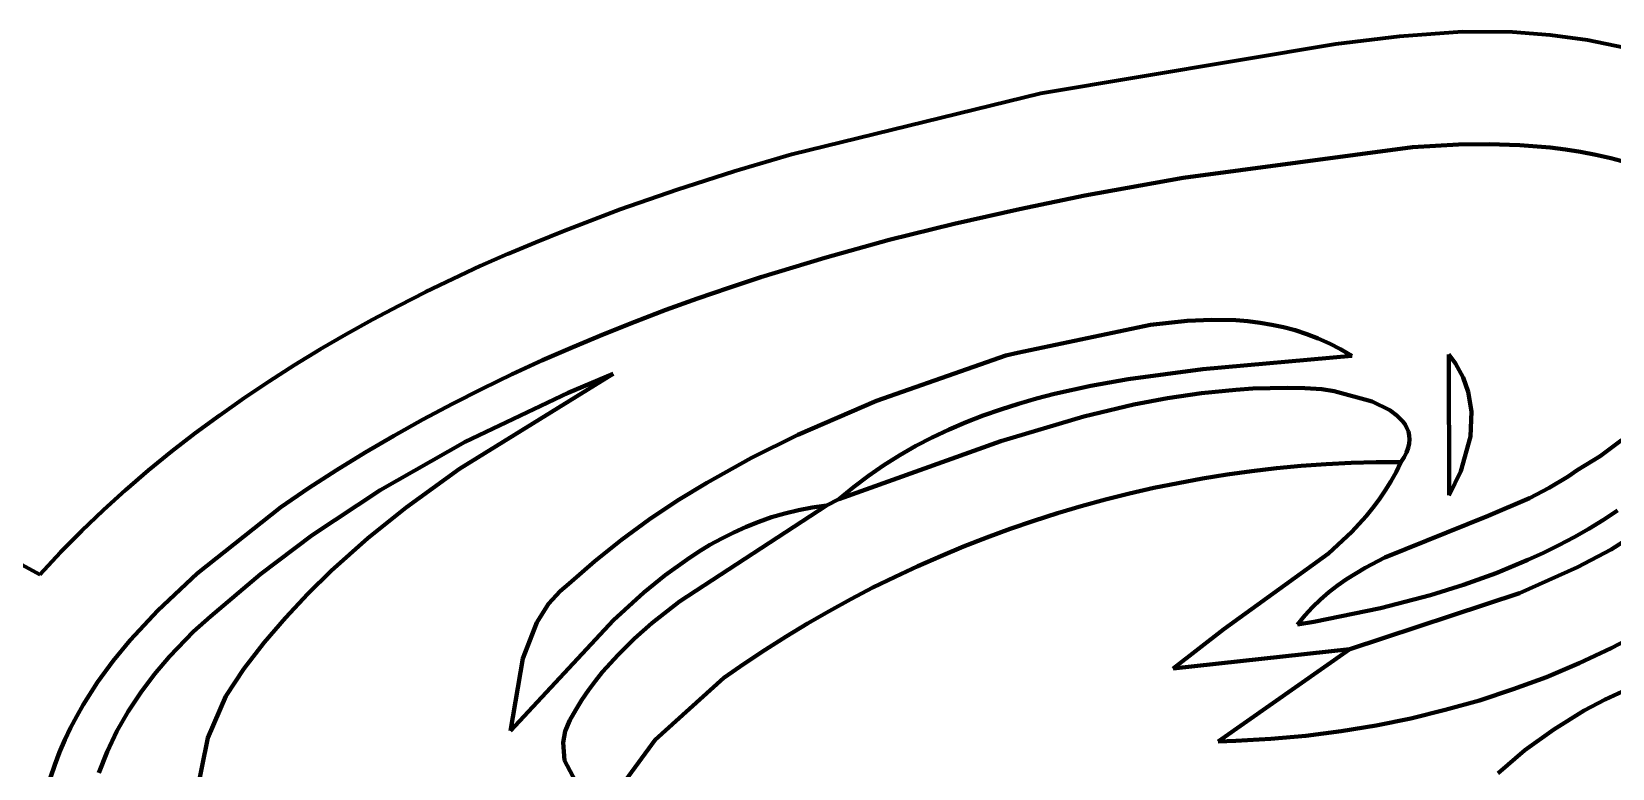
# Model space of a CAD drawing. Header units: millimetres. Extents: x 0.18 to 6.32, y 4.4 to 10.2.
# Drawn here: x 3.13 to 4.247, y 6.136 to 6.657 of the extents above; entities that cross this region are included whole.
import ezdxf

# ---------------------------------------------------------------- set-up
doc = ezdxf.new("R2010")
doc.units = ezdxf.units.MM
for name, color, linetype, lineweight in [('color#004f00ff', 7, 'CONTINUOUS', 100), ('color#86026eff', 7, 'CONTINUOUS', 100), ('color#b36001ff', 7, 'CONTINUOUS', 100), ('color#ba871eff', 7, 'CONTINUOUS', 100), ('color#fdfdfaff', 7, 'CONTINUOUS', 100)]:
    doc.layers.add(name, color=color, linetype=linetype, lineweight=lineweight)

msp = doc.modelspace()

# ---------------------------------------------------------------- linework, layer by layer
at = {"layer": 'color#004f00ff'}
for p, q in [((3.8433, 6.6138), (4.0519, 6.6486)), ((4.0519, 6.6486), (4.0969, 6.654)), ((4.0969, 6.654), (4.1411, 6.6573)), ((4.1411, 6.6573), (4.1767, 6.6571)), ((4.1767, 6.6571), (4.2034, 6.6551)), ((4.2034, 6.6551), (4.2298, 6.6515)), ((4.2298, 6.6515), (4.2559, 6.6461)), ((3.6673, 6.5706), (3.8433, 6.6138)), ((3.6266, 6.5586), (3.6673, 6.5706)), ((4.1059, 6.5756), (3.9439, 6.5539)), ((4.1385, 6.5775), (4.1059, 6.5756)), ((4.1601, 6.5777), (4.1385, 6.5775)), ((4.1818, 6.577), (4.1601, 6.5777)), ((4.2033, 6.5752), (4.1818, 6.577)), ((4.2141, 6.5738), (4.2033, 6.5752)), ((4.2248, 6.5722), (4.2141, 6.5738)), ((4.2355, 6.5701), (4.2248, 6.5722)), ((4.2462, 6.5678), (4.2355, 6.5701)), ((4.2568, 6.565), (4.2462, 6.5678)), ((3.5862, 6.5457), (3.6266, 6.5586)), ((3.9439, 6.5539), (3.8744, 6.5413)), ((3.5459, 6.5316), (3.5862, 6.5457)), ((3.8744, 6.5413), (3.8282, 6.5318)), ((3.506, 6.5164), (3.5459, 6.5316)), ((3.8282, 6.5318), (3.782, 6.5213)), ((3.4863, 6.5084), (3.506, 6.5164)), ((3.782, 6.5213), (3.7361, 6.5099)), ((3.4666, 6.5001), (3.4863, 6.5084)), ((3.7361, 6.5099), (3.6905, 6.4973)), ((3.4471, 6.4915), (3.4666, 6.5001)), ((3.6905, 6.4973), (3.6679, 6.4905)), ((3.4086, 6.4732), (3.4278, 6.4825)), ((3.4278, 6.4825), (3.4471, 6.4915)), ((3.6453, 6.4835), (3.6228, 6.4761)), ((3.6679, 6.4905), (3.6453, 6.4835)), ((3.3896, 6.4636), (3.4086, 6.4732)), ((3.6228, 6.4761), (3.6005, 6.4684)), ((3.3708, 6.4536), (3.3896, 6.4636)), ((3.5783, 6.4604), (3.5562, 6.452)), ((3.6005, 6.4684), (3.5783, 6.4604)), ((3.3522, 6.4433), (3.3708, 6.4536)), ((3.5562, 6.452), (3.5343, 6.4433)), ((3.3338, 6.4326), (3.3522, 6.4433)), ((3.5343, 6.4433), (3.5125, 6.4342)), ((3.3157, 6.4215), (3.3338, 6.4326)), ((3.5125, 6.4342), (3.491, 6.4248)), ((3.2978, 6.4101), (3.3157, 6.4215)), ((3.4696, 6.4149), (3.4483, 6.4046)), ((3.491, 6.4248), (3.4696, 6.4149)), ((3.2802, 6.3983), (3.2978, 6.4101)), ((3.4483, 6.4046), (3.4273, 6.394)), ((3.2629, 6.3861), (3.2802, 6.3983)), ((3.4273, 6.394), (3.4065, 6.3829)), ((3.2458, 6.3735), (3.2629, 6.3861)), ((3.4065, 6.3829), (3.3859, 6.3714)), ((3.229, 6.3605), (3.2458, 6.3735)), ((3.3859, 6.3714), (3.3656, 6.3595)), ((3.2126, 6.347), (3.229, 6.3605)), ((3.3656, 6.3595), (3.3455, 6.3471)), ((3.1965, 6.3332), (3.2126, 6.347)), ((3.3455, 6.3471), (3.3256, 6.3343)), ((3.9924, 6.3464), (4.0099, 6.3484)), ((4.0099, 6.3484), (4.0274, 6.3501)), ((4.0274, 6.3501), (4.045, 6.3513)), ((4.045, 6.3513), (4.0626, 6.3522)), ((4.0626, 6.3522), (4.0802, 6.3527)), ((4.0802, 6.3527), (4.0978, 6.3528)), ((4.0978, 6.3528), (4.0944, 6.3458)), ((3.9231, 6.3345), (3.9403, 6.338)), ((3.9403, 6.338), (3.9576, 6.3412)), ((3.9576, 6.3412), (3.975, 6.344)), ((3.975, 6.344), (3.9924, 6.3464)), ((4.0907, 6.3391), (4.0867, 6.3326)), ((4.0944, 6.3458), (4.0907, 6.3391)), ((3.0374, 6.3269), (3.1356, 6.2734)), ((3.1807, 6.3189), (3.1965, 6.3332)), ((3.3256, 6.3343), (3.306, 6.321)), ((3.8719, 6.3216), (3.8889, 6.3263)), ((3.8889, 6.3263), (3.9059, 6.3306)), ((3.9059, 6.3306), (3.9231, 6.3345)), ((4.0824, 6.3264), (4.0779, 6.3204)), ((4.0867, 6.3326), (4.0824, 6.3264)), ((3.1653, 6.3042), (3.1807, 6.3189)), ((3.306, 6.321), (3.2469, 6.2739)), ((3.8383, 6.3113), (3.855, 6.3166)), ((3.855, 6.3166), (3.8719, 6.3216)), ((4.0732, 6.3146), (4.0631, 6.3035)), ((4.0779, 6.3204), (4.0732, 6.3146)), ((3.1503, 6.289), (3.1653, 6.3042)), ((3.8051, 6.2995), (3.8216, 6.3056)), ((3.8216, 6.3056), (3.8383, 6.3113)), ((4.0631, 6.3035), (4.0466, 6.2882)), ((3.7725, 6.2863), (3.7887, 6.2931)), ((3.7887, 6.2931), (3.8051, 6.2995)), ((3.1356, 6.2734), (3.1503, 6.289)), ((3.7564, 6.2792), (3.7725, 6.2863)), ((4.0466, 6.2882), (3.9726, 6.2346)), ((3.2469, 6.2739), (3.219, 6.2478)), ((3.7246, 6.264), (3.7404, 6.2717)), ((3.7404, 6.2717), (3.7564, 6.2792)), ((3.709, 6.2559), (3.7246, 6.264)), ((3.219, 6.2478), (3.1996, 6.2269)), ((3.6783, 6.2386), (3.6936, 6.2474)), ((3.6936, 6.2474), (3.709, 6.2559)), ((3.6632, 6.2295), (3.6783, 6.2386)), ((3.1996, 6.2269), (3.1876, 6.2123)), ((3.6483, 6.2201), (3.6632, 6.2295)), ((3.9726, 6.2346), (3.9368, 6.2069)), ((4.2464, 6.2212), (4.2685, 6.2328)), ((3.6337, 6.2104), (3.6483, 6.2201)), ((3.9368, 6.2069), (4.0618, 6.2204)), ((4.0618, 6.2204), (3.9686, 6.1553)), ((4.2237, 6.2105), (4.2464, 6.2212)), ((3.1876, 6.2123), (3.1765, 6.1971)), ((3.6192, 6.2003), (3.6337, 6.2104)), ((4.2007, 6.2008), (4.2237, 6.2105)), ((3.1765, 6.1971), (3.1664, 6.1812)), ((3.5707, 6.1564), (3.6192, 6.2003)), ((4.1534, 6.1843), (4.1772, 6.1921)), ((4.1772, 6.1921), (4.2007, 6.2008)), ((4.2575, 6.192), (4.2422, 6.1849)), ((3.1664, 6.1812), (3.1618, 6.1731)), ((4.1292, 6.1775), (4.1534, 6.1843)), ((4.2422, 6.1849), (4.2273, 6.1771)), ((3.1618, 6.1731), (3.1574, 6.1648)), ((4.0803, 6.1665), (4.1049, 6.1715)), ((4.1049, 6.1715), (4.1292, 6.1775)), ((4.2273, 6.1771), (4.2058, 6.1638)), ((3.1574, 6.1648), (3.1534, 6.1563)), ((3.981, 6.1557), (4.0059, 6.157)), ((4.0059, 6.157), (4.0307, 6.1593)), ((4.0307, 6.1593), (4.0556, 6.1625)), ((4.0556, 6.1625), (4.0803, 6.1665)), ((4.2058, 6.1638), (4.1855, 6.149)), ((3.1497, 6.1476), (3.1463, 6.1388)), ((3.1534, 6.1563), (3.1497, 6.1476)), ((3.5291, 6.0998), (3.5707, 6.1564)), ((3.9686, 6.1553), (3.981, 6.1557)), ((4.1855, 6.149), (4.1665, 6.1328)), ((3.1463, 6.1388), (3.1433, 6.1298))]:
    msp.add_line(p, q, dxfattribs=at)
at = {"layer": 'color#86026eff'}
for p, q in [((3.9569, 6.4016), (3.981, 6.404)), ((3.981, 6.404), (3.9931, 6.4048)), ((3.9931, 6.4048), (4.0053, 6.4052)), ((4.0053, 6.4052), (4.0175, 6.4053)), ((4.0175, 6.4053), (4.0298, 6.405)), ((4.0298, 6.405), (4.042, 6.4044)), ((4.042, 6.4044), (4.0507, 6.403)), ((4.0507, 6.403), (4.0776, 6.3956)), ((3.8736, 6.385), (3.9091, 6.3935)), ((3.9091, 6.3935), (3.9329, 6.3981)), ((3.9329, 6.3981), (3.9569, 6.4016)), ((4.0776, 6.3956), (4.0899, 6.3895)), ((3.8151, 6.3675), (3.8736, 6.385)), ((4.0899, 6.3895), (4.095, 6.3858)), ((4.095, 6.3858), (4.0991, 6.3816)), ((4.0991, 6.3816), (4.1008, 6.3793)), ((4.1008, 6.3793), (4.1021, 6.3769)), ((4.1021, 6.3769), (4.1031, 6.3744)), ((4.1031, 6.3744), (4.1037, 6.3717)), ((4.1037, 6.3717), (4.1039, 6.3689)), ((3.7004, 6.3265), (3.8151, 6.3675)), ((4.1017, 6.3597), (4.1001, 6.3563)), ((4.1029, 6.3629), (4.1017, 6.3597)), ((4.1036, 6.366), (4.1029, 6.3629)), ((4.1039, 6.3689), (4.1036, 6.366)), ((4.0099, 6.3484), (3.9924, 6.3464)), ((4.0274, 6.3501), (4.0099, 6.3484)), ((4.045, 6.3513), (4.0274, 6.3501)), ((4.0626, 6.3522), (4.045, 6.3513)), ((4.0802, 6.3527), (4.0626, 6.3522)), ((4.0978, 6.3528), (4.0802, 6.3527)), ((4.1001, 6.3563), (4.0978, 6.3528)), ((3.9403, 6.338), (3.9231, 6.3345)), ((3.9576, 6.3412), (3.9403, 6.338)), ((3.975, 6.344), (3.9576, 6.3412)), ((3.9924, 6.3464), (3.975, 6.344)), ((3.6917, 6.3222), (3.7004, 6.3265)), ((3.8889, 6.3263), (3.8719, 6.3216)), ((3.9059, 6.3306), (3.8889, 6.3263)), ((3.9231, 6.3345), (3.9059, 6.3306)), ((3.5879, 6.2541), (3.6917, 6.3222)), ((3.855, 6.3166), (3.8383, 6.3113)), ((3.8719, 6.3216), (3.855, 6.3166)), ((3.8216, 6.3056), (3.8051, 6.2995)), ((3.8383, 6.3113), (3.8216, 6.3056)), ((4.2464, 6.2911), (4.2692, 6.3055)), ((3.7887, 6.2931), (3.7725, 6.2863)), ((3.8051, 6.2995), (3.7887, 6.2931)), ((4.2227, 6.2784), (4.2464, 6.2911)), ((3.7725, 6.2863), (3.7564, 6.2792)), ((3.7404, 6.2717), (3.7246, 6.264)), ((3.7564, 6.2792), (3.7404, 6.2717)), ((4.1816, 6.2601), (4.2227, 6.2784)), ((3.7246, 6.264), (3.709, 6.2559)), ((4.0618, 6.2204), (4.1816, 6.2601)), ((3.5684, 6.2389), (3.5879, 6.2541)), ((3.6936, 6.2474), (3.6783, 6.2386)), ((3.709, 6.2559), (3.6936, 6.2474)), ((3.556, 6.2281), (3.5684, 6.2389)), ((3.6783, 6.2386), (3.6632, 6.2295)), ((3.5444, 6.2166), (3.556, 6.2281)), ((3.6632, 6.2295), (3.6483, 6.2201)), ((4.2685, 6.2328), (4.2464, 6.2212)), ((3.5335, 6.2044), (3.5444, 6.2166)), ((3.6483, 6.2201), (3.6337, 6.2104)), ((3.9686, 6.1553), (4.0618, 6.2204)), ((4.2464, 6.2212), (4.2237, 6.2105)), ((3.5284, 6.1981), (3.5335, 6.2044)), ((3.6337, 6.2104), (3.6192, 6.2003)), ((4.2237, 6.2105), (4.2007, 6.2008)), ((3.5188, 6.1846), (3.5235, 6.1915)), ((3.5235, 6.1915), (3.5284, 6.1981)), ((3.6192, 6.2003), (3.5707, 6.1564)), ((4.1772, 6.1921), (4.1534, 6.1843)), ((4.2007, 6.2008), (4.1772, 6.1921)), ((3.5145, 6.1775), (3.5188, 6.1846)), ((4.1534, 6.1843), (4.1292, 6.1775)), ((3.5071, 6.1624), (3.5104, 6.1702)), ((3.5104, 6.1702), (3.5145, 6.1775)), ((4.1049, 6.1715), (4.0803, 6.1665)), ((4.1292, 6.1775), (4.1049, 6.1715)), ((3.5056, 6.1546), (3.5071, 6.1624)), ((4.0059, 6.157), (3.981, 6.1557)), ((4.0307, 6.1593), (4.0059, 6.157)), ((4.0556, 6.1625), (4.0307, 6.1593)), ((4.0803, 6.1665), (4.0556, 6.1625)), ((3.5065, 6.1418), (3.5056, 6.1546)), ((3.5707, 6.1564), (3.5291, 6.0998)), ((3.981, 6.1557), (3.9686, 6.1553)), ((3.5291, 6.0998), (3.5065, 6.1418))]:
    msp.add_line(p, q, dxfattribs=at)
at = {"layer": 'color#b36001ff'}
for p, q in [((3.8267, 6.43), (3.9207, 6.4499)), ((3.9207, 6.4499), (3.9468, 6.4528)), ((3.9468, 6.4528), (3.9641, 6.4535)), ((3.9641, 6.4535), (3.9812, 6.4531)), ((3.9812, 6.4531), (3.9897, 6.4525)), ((3.9897, 6.4525), (3.9982, 6.4514)), ((3.9982, 6.4514), (4.0066, 6.45)), ((4.0066, 6.45), (4.0149, 6.4482)), ((4.0149, 6.4482), (4.0231, 6.446)), ((4.0231, 6.446), (4.0313, 6.4434)), ((4.0313, 6.4434), (4.0394, 6.4403)), ((4.0394, 6.4403), (4.0474, 6.4367)), ((4.0474, 6.4367), (4.0552, 6.4326)), ((3.7272, 6.3961), (3.8185, 6.4282)), ((3.8185, 6.4282), (3.8267, 6.43)), ((4.063, 6.428), (3.9579, 6.4186)), ((4.0552, 6.4326), (4.063, 6.428)), ((3.9579, 6.4186), (3.9049, 6.4115)), ((3.8787, 6.4068), (3.8529, 6.401)), ((3.9049, 6.4115), (3.8787, 6.4068)), ((3.6714, 6.3721), (3.7272, 6.3961)), ((3.8274, 6.3941), (3.8149, 6.3901)), ((3.8401, 6.3977), (3.8274, 6.3941)), ((3.8529, 6.401), (3.8401, 6.3977)), ((3.7904, 6.381), (3.7784, 6.3758)), ((3.8026, 6.3857), (3.7904, 6.381)), ((3.8149, 6.3901), (3.8026, 6.3857)), ((3.6388, 6.3559), (3.6714, 6.3721)), ((3.7665, 6.3703), (3.7549, 6.3642)), ((3.7784, 6.3758), (3.7665, 6.3703)), ((3.7549, 6.3642), (3.7435, 6.3577)), ((4.2387, 6.3571), (4.2537, 6.3683)), ((3.6071, 6.3382), (3.6388, 6.3559)), ((3.7323, 6.3507), (3.7214, 6.3432)), ((3.7435, 6.3577), (3.7323, 6.3507)), ((4.216, 6.3427), (4.2225, 6.3472)), ((4.2225, 6.3472), (4.2387, 6.3571)), ((3.5865, 6.3256), (3.6071, 6.3382)), ((3.7214, 6.3432), (3.7108, 6.3351)), ((4.2026, 6.3345), (4.216, 6.3427)), ((3.5664, 6.3121), (3.5865, 6.3256)), ((3.7004, 6.3265), (3.6917, 6.3222)), ((3.7108, 6.3351), (3.7004, 6.3265)), ((4.1596, 6.3148), (4.1887, 6.3273)), ((4.1887, 6.3273), (4.2026, 6.3345)), ((3.653, 6.3138), (3.6439, 6.3106)), ((3.6623, 6.3165), (3.653, 6.3138)), ((3.6719, 6.3189), (3.6623, 6.3165)), ((3.6816, 6.3208), (3.6719, 6.3189)), ((3.6917, 6.3222), (3.6816, 6.3208)), ((4.0864, 6.2853), (4.1596, 6.3148)), ((4.2509, 6.3185), (4.2409, 6.3119)), ((3.5468, 6.2979), (3.5664, 6.3121)), ((3.6262, 6.3031), (3.6177, 6.2988)), ((3.6349, 6.307), (3.6262, 6.3031)), ((3.6439, 6.3106), (3.6349, 6.307)), ((4.2306, 6.3056), (4.2202, 6.2996)), ((4.2409, 6.3119), (4.2306, 6.3056)), ((3.5279, 6.2828), (3.5468, 6.2979)), ((3.6094, 6.2942), (3.6012, 6.2893)), ((3.6177, 6.2988), (3.6094, 6.2942)), ((4.2095, 6.294), (4.1986, 6.2886)), ((4.2202, 6.2996), (4.2095, 6.294)), ((3.5097, 6.2668), (3.5279, 6.2828)), ((3.5932, 6.284), (3.5777, 6.2728)), ((3.6012, 6.2893), (3.5932, 6.284)), ((4.0726, 6.2781), (4.0864, 6.2853)), ((4.1876, 6.2836), (4.1651, 6.2743)), ((4.1986, 6.2886), (4.1876, 6.2836)), ((3.5777, 6.2728), (3.5627, 6.2606)), ((4.0531, 6.2655), (4.0594, 6.27)), ((4.0594, 6.27), (4.0726, 6.2781)), ((4.1651, 6.2743), (4.1421, 6.2661)), ((3.4953, 6.2526), (3.5034, 6.2615)), ((3.5034, 6.2615), (3.5097, 6.2668)), ((3.5627, 6.2606), (3.5412, 6.2409)), ((4.041, 6.2556), (4.0469, 6.2607)), ((4.0469, 6.2607), (4.0531, 6.2655)), ((4.1187, 6.2588), (4.0834, 6.2496)), ((4.1421, 6.2661), (4.1187, 6.2588)), ((3.4869, 6.2394), (3.4953, 6.2526)), ((4.0298, 6.2442), (4.0353, 6.2501)), ((4.0353, 6.2501), (4.041, 6.2556)), ((4.0834, 6.2496), (4.0363, 6.2399)), ((3.5412, 6.2409), (3.4684, 6.1628)), ((3.4772, 6.2138), (3.4869, 6.2394)), ((4.0246, 6.2379), (4.0298, 6.2442)), ((4.0363, 6.2399), (4.0246, 6.2379)), ((3.4684, 6.1628), (3.4772, 6.2138))]:
    msp.add_line(p, q, dxfattribs=at)
at = {"layer": 'color#ba871eff'}
for p, q in [((3.9439, 6.5539), (4.1059, 6.5756)), ((4.1059, 6.5756), (4.1385, 6.5775)), ((4.1385, 6.5775), (4.1601, 6.5777)), ((4.1601, 6.5777), (4.1818, 6.577)), ((4.1818, 6.577), (4.2033, 6.5752)), ((4.2033, 6.5752), (4.2141, 6.5738)), ((4.2141, 6.5738), (4.2248, 6.5722)), ((4.2248, 6.5722), (4.2355, 6.5701)), ((4.2355, 6.5701), (4.2462, 6.5678)), ((4.2462, 6.5678), (4.2568, 6.565)), ((3.8744, 6.5413), (3.9439, 6.5539)), ((3.8282, 6.5318), (3.8744, 6.5413)), ((3.782, 6.5213), (3.8282, 6.5318)), ((3.7361, 6.5099), (3.782, 6.5213)), ((3.6905, 6.4973), (3.7361, 6.5099)), ((3.6679, 6.4905), (3.6905, 6.4973)), ((3.6228, 6.4761), (3.6453, 6.4835)), ((3.6453, 6.4835), (3.6679, 6.4905)), ((3.6005, 6.4684), (3.6228, 6.4761)), ((3.5562, 6.452), (3.5783, 6.4604)), ((3.5783, 6.4604), (3.6005, 6.4684)), ((3.5343, 6.4433), (3.5562, 6.452)), ((3.9207, 6.4499), (3.8267, 6.43)), ((3.9468, 6.4528), (3.9207, 6.4499)), ((3.9641, 6.4535), (3.9468, 6.4528)), ((3.9812, 6.4531), (3.9641, 6.4535)), ((3.9897, 6.4525), (3.9812, 6.4531)), ((3.9982, 6.4514), (3.9897, 6.4525)), ((4.0066, 6.45), (3.9982, 6.4514)), ((4.0149, 6.4482), (4.0066, 6.45)), ((4.0231, 6.446), (4.0149, 6.4482)), ((3.5125, 6.4342), (3.5343, 6.4433)), ((4.0313, 6.4434), (4.0231, 6.446)), ((4.0394, 6.4403), (4.0313, 6.4434)), ((4.0474, 6.4367), (4.0394, 6.4403)), ((4.0552, 6.4326), (4.0474, 6.4367)), ((3.491, 6.4248), (3.5125, 6.4342)), ((3.8185, 6.4282), (3.7272, 6.3961)), ((3.8267, 6.43), (3.8185, 6.4282)), ((3.9579, 6.4186), (4.063, 6.428)), ((4.063, 6.428), (4.0552, 6.4326)), ((4.1317, 6.429), (4.132, 6.3294)), ((4.1364, 6.4226), (4.1317, 6.429)), ((3.4323, 6.3481), (3.5409, 6.4152)), ((3.4483, 6.4046), (3.4696, 6.4149)), ((3.4696, 6.4149), (3.491, 6.4248)), ((3.5409, 6.4152), (3.5091, 6.4018)), ((3.9049, 6.4115), (3.9579, 6.4186)), ((4.1418, 6.4127), (4.1364, 6.4226)), ((3.4273, 6.394), (3.4483, 6.4046)), ((3.8529, 6.401), (3.8787, 6.4068)), ((3.8787, 6.4068), (3.9049, 6.4115)), ((3.981, 6.404), (3.9569, 6.4016)), ((3.9931, 6.4048), (3.981, 6.404)), ((4.0053, 6.4052), (3.9931, 6.4048)), ((4.0175, 6.4053), (4.0053, 6.4052)), ((4.0298, 6.405), (4.0175, 6.4053)), ((4.042, 6.4044), (4.0298, 6.405)), ((4.0507, 6.403), (4.042, 6.4044)), ((4.0776, 6.3956), (4.0507, 6.403)), ((4.1454, 6.4025), (4.1418, 6.4127)), ((3.4065, 6.3829), (3.4273, 6.394)), ((3.5091, 6.4018), (3.4364, 6.3671)), ((3.7272, 6.3961), (3.6714, 6.3721)), ((3.8149, 6.3901), (3.8274, 6.3941)), ((3.8274, 6.3941), (3.8401, 6.3977)), ((3.8401, 6.3977), (3.8529, 6.401)), ((3.9091, 6.3935), (3.8736, 6.385)), ((3.9329, 6.3981), (3.9091, 6.3935)), ((3.9569, 6.4016), (3.9329, 6.3981)), ((4.0899, 6.3895), (4.0776, 6.3956)), ((4.1477, 6.3886), (4.1454, 6.4025)), ((3.3859, 6.3714), (3.4065, 6.3829)), ((3.7784, 6.3758), (3.7904, 6.381)), ((3.7904, 6.381), (3.8026, 6.3857)), ((3.8026, 6.3857), (3.8149, 6.3901)), ((3.8736, 6.385), (3.8151, 6.3675)), ((4.095, 6.3858), (4.0899, 6.3895)), ((4.0991, 6.3816), (4.095, 6.3858)), ((4.1008, 6.3793), (4.0991, 6.3816)), ((4.1469, 6.371), (4.1477, 6.3886)), ((3.3656, 6.3595), (3.3859, 6.3714)), ((3.6714, 6.3721), (3.6388, 6.3559)), ((3.7549, 6.3642), (3.7665, 6.3703)), ((3.7665, 6.3703), (3.7784, 6.3758)), ((4.1021, 6.3769), (4.1008, 6.3793)), ((4.1031, 6.3744), (4.1021, 6.3769)), ((4.1037, 6.3717), (4.1031, 6.3744)), ((4.1039, 6.3689), (4.1037, 6.3717)), ((4.1401, 6.3464), (4.1469, 6.371)), ((3.3455, 6.3471), (3.3656, 6.3595)), ((3.4364, 6.3671), (3.3763, 6.3329)), ((3.8151, 6.3675), (3.7004, 6.3265)), ((3.7435, 6.3577), (3.7549, 6.3642)), ((4.1001, 6.3563), (4.1017, 6.3597)), ((4.1017, 6.3597), (4.1029, 6.3629)), ((4.1029, 6.3629), (4.1036, 6.366)), ((4.1036, 6.366), (4.1039, 6.3689)), ((4.2537, 6.3683), (4.2387, 6.3571)), ((3.3256, 6.3343), (3.3455, 6.3471)), ((3.3947, 6.3208), (3.4323, 6.3481)), ((3.6388, 6.3559), (3.6071, 6.3382)), ((3.7214, 6.3432), (3.7323, 6.3507)), ((3.7323, 6.3507), (3.7435, 6.3577)), ((4.0944, 6.3458), (4.0978, 6.3528)), ((4.0978, 6.3528), (4.1001, 6.3563)), ((4.2225, 6.3472), (4.216, 6.3427)), ((4.2387, 6.3571), (4.2225, 6.3472)), ((3.6071, 6.3382), (3.5865, 6.3256)), ((3.7108, 6.3351), (3.7214, 6.3432)), ((4.0867, 6.3326), (4.0907, 6.3391)), ((4.0907, 6.3391), (4.0944, 6.3458)), ((4.132, 6.3294), (4.1401, 6.3464)), ((4.216, 6.3427), (4.2026, 6.3345)), ((3.306, 6.321), (3.3256, 6.3343)), ((3.3763, 6.3329), (3.3283, 6.3011)), ((3.5865, 6.3256), (3.5664, 6.3121)), ((3.7004, 6.3265), (3.7108, 6.3351)), ((4.0779, 6.3204), (4.0824, 6.3264)), ((4.0824, 6.3264), (4.0867, 6.3326)), ((4.1887, 6.3273), (4.1596, 6.3148)), ((4.2026, 6.3345), (4.1887, 6.3273)), ((3.2469, 6.2739), (3.306, 6.321)), ((3.3676, 6.299), (3.3947, 6.3208)), ((3.6917, 6.3222), (3.5879, 6.2541)), ((3.6439, 6.3106), (3.653, 6.3138)), ((3.653, 6.3138), (3.6623, 6.3165)), ((3.6623, 6.3165), (3.6719, 6.3189)), ((3.6719, 6.3189), (3.6816, 6.3208)), ((3.6816, 6.3208), (3.6917, 6.3222)), ((4.0631, 6.3035), (4.0732, 6.3146)), ((4.0732, 6.3146), (4.0779, 6.3204)), ((4.1596, 6.3148), (4.0864, 6.2853)), ((4.2409, 6.3119), (4.2509, 6.3185)), ((3.5664, 6.3121), (3.5468, 6.2979)), ((3.6177, 6.2988), (3.6262, 6.3031)), ((3.6262, 6.3031), (3.6349, 6.307)), ((3.6349, 6.307), (3.6439, 6.3106)), ((4.0466, 6.2882), (4.0631, 6.3035)), ((4.2202, 6.2996), (4.2306, 6.3056)), ((4.2306, 6.3056), (4.2409, 6.3119)), ((4.2692, 6.3055), (4.2464, 6.2911)), ((3.3283, 6.3011), (3.2916, 6.2735)), ((3.3417, 6.2758), (3.3676, 6.299)), ((3.5468, 6.2979), (3.5279, 6.2828)), ((3.6012, 6.2893), (3.6094, 6.2942)), ((3.6094, 6.2942), (3.6177, 6.2988)), ((4.1986, 6.2886), (4.2095, 6.294)), ((4.2095, 6.294), (4.2202, 6.2996)), ((4.2464, 6.2911), (4.2227, 6.2784)), ((3.5279, 6.2828), (3.5097, 6.2668)), ((3.5777, 6.2728), (3.5932, 6.284)), ((3.5932, 6.284), (3.6012, 6.2893)), ((3.9726, 6.2346), (4.0466, 6.2882)), ((4.0864, 6.2853), (4.0726, 6.2781)), ((4.1651, 6.2743), (4.1876, 6.2836)), ((4.1876, 6.2836), (4.1986, 6.2886)), ((3.219, 6.2478), (3.2469, 6.2739)), ((3.2916, 6.2735), (3.2564, 6.2437)), ((3.3252, 6.2596), (3.3417, 6.2758)), ((3.5627, 6.2606), (3.5777, 6.2728)), ((4.0594, 6.27), (4.0531, 6.2655)), ((4.0726, 6.2781), (4.0594, 6.27)), ((4.1421, 6.2661), (4.1651, 6.2743)), ((4.2227, 6.2784), (4.1816, 6.2601)), ((3.3094, 6.2427), (3.3252, 6.2596)), ((3.5034, 6.2615), (3.4953, 6.2526)), ((3.5097, 6.2668), (3.5034, 6.2615)), ((3.5412, 6.2409), (3.5627, 6.2606)), ((4.0469, 6.2607), (4.041, 6.2556)), ((4.0531, 6.2655), (4.0469, 6.2607)), ((4.1816, 6.2601), (4.0618, 6.2204)), ((4.0834, 6.2496), (4.1187, 6.2588)), ((4.1187, 6.2588), (4.1421, 6.2661)), ((3.1996, 6.2269), (3.219, 6.2478)), ((3.4953, 6.2526), (3.4869, 6.2394)), ((3.5879, 6.2541), (3.5684, 6.2389)), ((4.0353, 6.2501), (4.0298, 6.2442)), ((4.041, 6.2556), (4.0353, 6.2501)), ((4.0363, 6.2399), (4.0834, 6.2496)), ((3.2564, 6.2437), (3.2444, 6.2329)), ((3.2943, 6.2251), (3.3094, 6.2427)), ((3.4684, 6.1628), (3.5412, 6.2409)), ((3.4869, 6.2394), (3.4772, 6.2138)), ((3.5684, 6.2389), (3.556, 6.2281)), ((4.0298, 6.2442), (4.0246, 6.2379)), ((4.0246, 6.2379), (4.0363, 6.2399)), ((3.1876, 6.2123), (3.1996, 6.2269)), ((3.2444, 6.2329), (3.2273, 6.2153)), ((3.28, 6.2066), (3.2943, 6.2251)), ((3.556, 6.2281), (3.5444, 6.2166)), ((3.9368, 6.2069), (3.9726, 6.2346)), ((3.2273, 6.2153), (3.2168, 6.2029)), ((3.4772, 6.2138), (3.4684, 6.1628)), ((3.5444, 6.2166), (3.5335, 6.2044)), ((4.0618, 6.2204), (3.9368, 6.2069)), ((3.1765, 6.1971), (3.1876, 6.2123)), ((3.2168, 6.2029), (3.207, 6.1899)), ((3.2672, 6.1872), (3.28, 6.2066)), ((3.5335, 6.2044), (3.5284, 6.1981)), ((3.1664, 6.1812), (3.1765, 6.1971)), ((3.5235, 6.1915), (3.5188, 6.1846)), ((3.5284, 6.1981), (3.5235, 6.1915)), ((4.2422, 6.1849), (4.2575, 6.192)), ((3.1618, 6.1731), (3.1664, 6.1812)), ((3.207, 6.1899), (3.1981, 6.1764)), ((3.2545, 6.1577), (3.2672, 6.1872)), ((3.5188, 6.1846), (3.5145, 6.1775)), ((4.2273, 6.1771), (4.2422, 6.1849)), ((3.1574, 6.1648), (3.1618, 6.1731)), ((3.1981, 6.1764), (3.1901, 6.1624)), ((3.5104, 6.1702), (3.5071, 6.1624)), ((3.5145, 6.1775), (3.5104, 6.1702)), ((4.2058, 6.1638), (4.2273, 6.1771)), ((3.1534, 6.1563), (3.1574, 6.1648)), ((3.1901, 6.1624), (3.1832, 6.1479)), ((3.2461, 6.1171), (3.2545, 6.1577)), ((3.5071, 6.1624), (3.5056, 6.1546)), ((4.1855, 6.149), (4.2058, 6.1638)), ((3.1463, 6.1388), (3.1497, 6.1476)), ((3.1497, 6.1476), (3.1534, 6.1563)), ((3.1832, 6.1479), (3.1773, 6.1331)), ((3.5056, 6.1546), (3.5065, 6.1418)), ((4.1665, 6.1328), (4.1855, 6.149)), ((3.1433, 6.1298), (3.1463, 6.1388)), ((3.5065, 6.1418), (3.5291, 6.0998))]:
    msp.add_line(p, q, dxfattribs=at)
at = {"layer": 'color#fdfdfaff'}
for p, q in [((4.1317, 6.429), (4.1364, 6.4226)), ((4.132, 6.3294), (4.1317, 6.429)), ((3.5409, 6.4152), (3.4323, 6.3481)), ((3.5091, 6.4018), (3.5409, 6.4152)), ((4.1364, 6.4226), (4.1418, 6.4127)), ((4.1418, 6.4127), (4.1454, 6.4025)), ((3.4364, 6.3671), (3.5091, 6.4018)), ((4.1454, 6.4025), (4.1477, 6.3886)), ((4.1477, 6.3886), (4.1469, 6.371)), ((4.1469, 6.371), (4.1401, 6.3464)), ((3.3763, 6.3329), (3.4364, 6.3671)), ((3.4323, 6.3481), (3.3947, 6.3208)), ((4.1401, 6.3464), (4.132, 6.3294)), ((3.3283, 6.3011), (3.3763, 6.3329)), ((3.3947, 6.3208), (3.3676, 6.299)), ((3.2916, 6.2735), (3.3283, 6.3011)), ((3.3676, 6.299), (3.3417, 6.2758)), ((3.2564, 6.2437), (3.2916, 6.2735)), ((3.3417, 6.2758), (3.3252, 6.2596)), ((3.3252, 6.2596), (3.3094, 6.2427)), ((3.2444, 6.2329), (3.2564, 6.2437)), ((3.3094, 6.2427), (3.2943, 6.2251)), ((3.2273, 6.2153), (3.2444, 6.2329)), ((3.2943, 6.2251), (3.28, 6.2066)), ((3.2168, 6.2029), (3.2273, 6.2153)), ((3.207, 6.1899), (3.2168, 6.2029)), ((3.28, 6.2066), (3.2672, 6.1872)), ((3.1981, 6.1764), (3.207, 6.1899)), ((3.2672, 6.1872), (3.2545, 6.1577)), ((3.1901, 6.1624), (3.1981, 6.1764)), ((3.1832, 6.1479), (3.1901, 6.1624)), ((3.2545, 6.1577), (3.2461, 6.1171)), ((3.1773, 6.1331), (3.1832, 6.1479))]:
    msp.add_line(p, q, dxfattribs=at)

doc.saveas('drawing.dxf')
